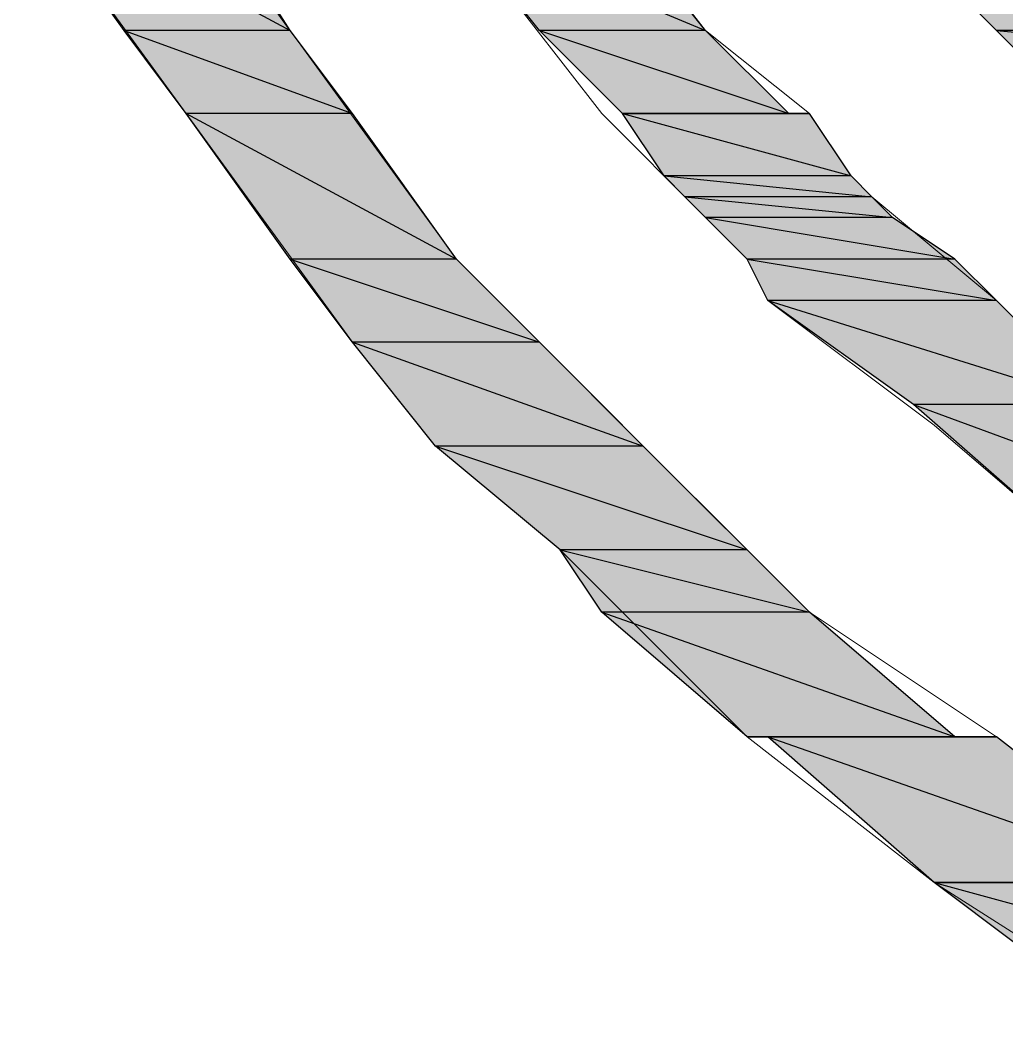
# Model space of a CAD drawing. Header units: millimetres. Extents: x -678 to 5260, y -935 to 3264.
# Drawn here: x 4756.63 to 4772.39, y -857.53 to -841.44 of the extents above; entities that cross this region are included whole.
import ezdxf

# ---------------------------------------------------------------- set-up
doc = ezdxf.new("R2010")
doc.units = ezdxf.units.MM
doc.header["$MEASUREMENT"] = 0
doc.layers.get('0').update_dxf_attribs({"linetype": 'CONTINUOUS'})

msp = doc.modelspace()

# ---------------------------------------------------------------- hatches: boundary and pattern name
at = {"true_color": 0x000007}
h = msp.add_hatch(color=7, dxfattribs=at)
h.paths.add_polyline_path([(4759.28275, -839.27769), (4756.62715, -839.27769), (4760.9425, -841.60135)])
h.paths.add_polyline_path([(4756.62715, -839.27769), (4760.9425, -841.60135), (4758.2869, -841.60135)])
h = msp.add_hatch(color=7, dxfattribs=at)
h.paths.add_polyline_path([(4766.25371, -839.9416), (4763.59811, -839.9416), (4767.58151, -841.60135)])
h.paths.add_polyline_path([(4763.59811, -839.9416), (4767.58151, -841.60135), (4764.92591, -841.60135)])
h = msp.add_hatch(color=7, dxfattribs=at)
h.paths.add_polyline_path([(4774.55246, -840.93745), (4771.56491, -840.93745), (4775.21636, -841.60135)])
h.paths.add_polyline_path([(4771.56491, -840.93745), (4775.21636, -841.60135), (4772.22881, -841.60135)])
h = msp.add_hatch(color=7, dxfattribs=at)
h.paths.add_polyline_path([(4760.9425, -841.60135), (4758.2869, -841.60135), (4761.93835, -842.92915)])
h.paths.add_polyline_path([(4758.2869, -841.60135), (4761.93835, -842.92915), (4759.28275, -842.92915)])
h = msp.add_hatch(color=7, dxfattribs=at)
h.paths.add_polyline_path([(4767.58151, -841.60135), (4764.92591, -841.60135), (4768.90931, -842.92915)])
h.paths.add_polyline_path([(4764.92591, -841.60135), (4768.90931, -842.92915), (4766.25371, -842.92915)])
h = msp.add_hatch(color=7, dxfattribs=at)
h.paths.add_polyline_path([(4775.21636, -841.60135), (4772.22881, -841.60135), (4775.88026, -841.9333)])
h.paths.add_polyline_path([(4772.22881, -841.60135), (4775.88026, -841.9333), (4772.56076, -841.9333)])
h = msp.add_hatch(color=7, dxfattribs=at)
h.paths.add_polyline_path([(4761.93835, -842.92915), (4759.28275, -842.92915), (4763.59811, -845.2528)])
h.paths.add_polyline_path([(4759.28275, -842.92915), (4763.59811, -845.2528), (4760.9425, -845.2528)])
h = msp.add_hatch(color=7, dxfattribs=at)
h.paths.add_polyline_path([(4769.24126, -842.92915), (4766.25371, -842.92915)])
h.paths.add_polyline_path([(4769.24126, -842.92915), (4766.25371, -842.92915), (4768.90931, -842.92915)])
h = msp.add_hatch(color=7, dxfattribs=at)
h.paths.add_polyline_path([(4769.24126, -842.92915), (4766.25371, -842.92915), (4769.90516, -843.925)])
h.paths.add_polyline_path([(4766.25371, -842.92915), (4769.90516, -843.925), (4766.91761, -843.925)])
h = msp.add_hatch(color=7, dxfattribs=at)
h.paths.add_polyline_path([(4769.90516, -843.925), (4766.91761, -843.925), (4770.23711, -844.25695)])
h.paths.add_polyline_path([(4766.91761, -843.925), (4770.23711, -844.25695), (4767.24956, -844.25695)])
h = msp.add_hatch(color=7, dxfattribs=at)
h.paths.add_polyline_path([(4770.23711, -844.25695), (4767.24956, -844.25695), (4770.56906, -844.5889)])
h.paths.add_polyline_path([(4767.24956, -844.25695), (4770.56906, -844.5889), (4767.58151, -844.5889)])
h = msp.add_hatch(color=7, dxfattribs=at)
h.paths.add_polyline_path([(4770.56906, -844.5889), (4767.58151, -844.5889), (4771.56491, -845.2528)])
h.paths.add_polyline_path([(4767.58151, -844.5889), (4771.56491, -845.2528), (4768.24541, -845.2528)])
h = msp.add_hatch(color=7, dxfattribs=at)
h.paths.add_polyline_path([(4763.59811, -845.2528), (4760.9425, -845.2528), (4764.92591, -846.5806)])
h.paths.add_polyline_path([(4760.9425, -845.2528), (4764.92591, -846.5806), (4761.93835, -846.5806)])
h = msp.add_hatch(color=7, dxfattribs=at)
h.paths.add_polyline_path([(4771.56491, -845.2528), (4768.24541, -845.2528), (4772.22881, -845.9167)])
h.paths.add_polyline_path([(4768.24541, -845.2528), (4772.22881, -845.9167), (4768.57736, -845.9167)])
h = msp.add_hatch(color=7, dxfattribs=at)
h.paths.add_polyline_path([(4772.22881, -845.9167), (4768.57736, -845.9167), (4773.88856, -847.57645)])
h.paths.add_polyline_path([(4768.57736, -845.9167), (4773.88856, -847.57645), (4770.90101, -847.57645)])
h = msp.add_hatch(color=7, dxfattribs=at)
h.paths.add_polyline_path([(4764.92591, -846.5806), (4761.93835, -846.5806), (4766.58566, -848.24035)])
h.paths.add_polyline_path([(4761.93835, -846.5806), (4766.58566, -848.24035), (4763.26615, -848.24035)])
h = msp.add_hatch(color=7, dxfattribs=at)
h.paths.add_polyline_path([(4773.88856, -847.57645), (4770.90101, -847.57645), (4777.20806, -849.9001)])
h.paths.add_polyline_path([(4770.90101, -847.57645), (4777.20806, -849.9001), (4773.55661, -849.9001)])
h = msp.add_hatch(color=7, dxfattribs=at)
h.paths.add_polyline_path([(4766.58566, -848.24035), (4763.26615, -848.24035), (4768.24541, -849.9001)])
h.paths.add_polyline_path([(4763.26615, -848.24035), (4768.24541, -849.9001), (4765.25786, -849.9001)])
h = msp.add_hatch(color=7, dxfattribs=at)
h.paths.add_polyline_path([(4768.24541, -849.9001), (4765.25786, -849.9001), (4769.24126, -850.89595)])
h.paths.add_polyline_path([(4765.25786, -849.9001), (4769.24126, -850.89595), (4765.92176, -850.89595)])
h = msp.add_hatch(color=7, dxfattribs=at)
h.paths.add_polyline_path([(4769.24126, -850.89595), (4765.92176, -850.89595), (4771.56491, -852.88765)])
h.paths.add_polyline_path([(4765.92176, -850.89595), (4771.56491, -852.88765), (4768.24541, -852.88765)])
h = msp.add_hatch(color=7, dxfattribs=at)
h.paths.add_polyline_path([(4771.56491, -852.88765), (4768.24541, -852.88765), (4772.22881, -852.88765)])
h.paths.add_polyline_path([(4768.24541, -852.88765), (4772.22881, -852.88765), (4768.57736, -852.88765)])
h = msp.add_hatch(color=7, dxfattribs=at)
h.paths.add_polyline_path([(4772.22881, -852.88765), (4768.57736, -852.88765), (4775.21636, -855.2113)])
h.paths.add_polyline_path([(4768.57736, -852.88765), (4775.21636, -855.2113), (4771.23296, -855.2113)])
h = msp.add_hatch(color=7, dxfattribs=at)
h.paths.add_polyline_path([(4775.21636, -855.2113), (4771.23296, -855.2113), (4778.53586, -857.20301)])
h.paths.add_polyline_path([(4771.23296, -855.2113), (4778.53586, -857.20301), (4773.88856, -857.20301)])

# ---------------------------------------------------------------- linework, layer by layer
at = {"color": 7, "linetype": 'Continuous', "lineweight": 9, "true_color": 0x000007}
for points in [[(4758.61885, -837.94989), (4760.9425, -841.60135), (4763.59811, -845.2528), (4765.25786, -846.91255), (4765.92176, -847.57645), (4766.58566, -848.24035), (4769.24126, -850.89595), (4772.22881, -852.88765), (4775.21636, -855.2113)], [(4765.25786, -838.61379), (4767.58151, -841.60135), (4769.24126, -842.92915), (4769.90516, -843.925), (4769.90516, -843.925), (4770.23711, -844.25695), (4772.22881, -845.9167), (4773.88856, -847.57645)], [(4774.88441, -857.53496), (4771.23296, -855.2113), (4768.24541, -852.88765), (4765.25786, -849.9001), (4763.26615, -848.24035), (4761.93835, -846.5806), (4759.28275, -842.92915), (4756.62715, -839.27769)], [(4773.55661, -849.9001), (4771.23296, -847.9084), (4768.57736, -845.9167), (4768.57736, -845.9167), (4768.24541, -845.2528), (4767.58151, -844.5889), (4765.92176, -842.92915), (4763.59811, -839.9416)], [(4785.50682, -840.93745), (4785.50682, -842.5972), (4785.50682, -844.25695), (4785.50682, -845.58475), (4785.50682, -846.5806), (4785.50682, -847.57645), (4785.50682, -847.9084), (4785.50682, -848.24035), (4785.50682, -848.24035), (4785.50682, -848.5723), (4785.50682, -849.2362), (4785.50682, -849.2362), (4785.50682, -849.56815), (4785.50682, -850.564), (4785.17487, -850.564), (4785.17487, -850.564), (4784.51097, -850.23205), (4781.52342, -848.5723), (4778.20391, -846.5806), (4775.21636, -844.5889), (4772.56076, -841.9333), (4772.22881, -841.60135), (4772.22881, -841.60135), (4771.56491, -840.93745)]]:
    msp.add_lwpolyline(points, dxfattribs=at)
at = {"color": 7, "linetype": 'Continuous', "lineweight": -2, "true_color": 0x000007}
for points in [[(4759.28275, -839.27769), (4756.62715, -839.27769), (4760.9425, -841.60135)], [(4756.62715, -839.27769), (4760.9425, -841.60135), (4758.2869, -841.60135)], [(4766.25371, -839.9416), (4763.59811, -839.9416), (4767.58151, -841.60135)], [(4763.59811, -839.9416), (4767.58151, -841.60135), (4764.92591, -841.60135)], [(4771.56491, -840.93745), (4775.21636, -841.60135), (4772.22881, -841.60135)], [(4760.9425, -841.60135), (4758.2869, -841.60135), (4761.93835, -842.92915)], [(4758.2869, -841.60135), (4761.93835, -842.92915), (4759.28275, -842.92915)], [(4767.58151, -841.60135), (4764.92591, -841.60135), (4768.90931, -842.92915)], [(4764.92591, -841.60135), (4768.90931, -842.92915), (4766.25371, -842.92915)], [(4775.21636, -841.60135), (4772.22881, -841.60135), (4775.88026, -841.9333)], [(4772.22881, -841.60135), (4775.88026, -841.9333), (4772.56076, -841.9333)], [(4761.93835, -842.92915), (4759.28275, -842.92915), (4763.59811, -845.2528)], [(4759.28275, -842.92915), (4763.59811, -845.2528), (4760.9425, -845.2528)], [(4769.24126, -842.92915), (4769.24126, -842.92915), (4766.25371, -842.92915)], [(4769.24126, -842.92915), (4766.25371, -842.92915), (4768.90931, -842.92915)], [(4769.24126, -842.92915), (4766.25371, -842.92915), (4769.90516, -843.925)], [(4766.25371, -842.92915), (4769.90516, -843.925), (4766.91761, -843.925)], [(4769.90516, -843.925), (4766.91761, -843.925), (4770.23711, -844.25695)], [(4766.91761, -843.925), (4770.23711, -844.25695), (4767.24956, -844.25695)], [(4770.23711, -844.25695), (4767.24956, -844.25695), (4770.56906, -844.5889)], [(4767.24956, -844.25695), (4770.56906, -844.5889), (4767.58151, -844.5889)], [(4770.56906, -844.5889), (4767.58151, -844.5889), (4771.56491, -845.2528)], [(4767.58151, -844.5889), (4771.56491, -845.2528), (4768.24541, -845.2528)], [(4763.59811, -845.2528), (4760.9425, -845.2528), (4764.92591, -846.5806)], [(4760.9425, -845.2528), (4764.92591, -846.5806), (4761.93835, -846.5806)], [(4771.56491, -845.2528), (4768.24541, -845.2528), (4772.22881, -845.9167)], [(4768.24541, -845.2528), (4772.22881, -845.9167), (4768.57736, -845.9167)], [(4772.22881, -845.9167), (4768.57736, -845.9167), (4773.88856, -847.57645)], [(4768.57736, -845.9167), (4773.88856, -847.57645), (4770.90101, -847.57645)], [(4764.92591, -846.5806), (4761.93835, -846.5806), (4766.58566, -848.24035)], [(4761.93835, -846.5806), (4766.58566, -848.24035), (4763.26615, -848.24035)], [(4773.88856, -847.57645), (4770.90101, -847.57645), (4777.20806, -849.9001)], [(4770.90101, -847.57645), (4777.20806, -849.9001), (4773.55661, -849.9001)], [(4766.58566, -848.24035), (4763.26615, -848.24035), (4768.24541, -849.9001)], [(4763.26615, -848.24035), (4768.24541, -849.9001), (4765.25786, -849.9001)], [(4768.24541, -849.9001), (4765.25786, -849.9001), (4769.24126, -850.89595)], [(4765.25786, -849.9001), (4769.24126, -850.89595), (4765.92176, -850.89595)], [(4769.24126, -850.89595), (4765.92176, -850.89595), (4771.56491, -852.88765)], [(4765.92176, -850.89595), (4771.56491, -852.88765), (4768.24541, -852.88765)], [(4771.56491, -852.88765), (4768.24541, -852.88765), (4772.22881, -852.88765)], [(4768.24541, -852.88765), (4772.22881, -852.88765), (4768.57736, -852.88765)], [(4772.22881, -852.88765), (4768.57736, -852.88765), (4775.21636, -855.2113)], [(4768.57736, -852.88765), (4775.21636, -855.2113), (4771.23296, -855.2113)], [(4775.21636, -855.2113), (4775.21636, -855.2113), (4771.23296, -855.2113)], [(4775.21636, -855.2113), (4771.23296, -855.2113)], [(4775.21636, -855.2113), (4771.23296, -855.2113), (4778.53586, -857.20301)], [(4771.23296, -855.2113), (4778.53586, -857.20301), (4773.88856, -857.20301)]]:
    msp.add_lwpolyline(points, close=True, dxfattribs=at)

doc.saveas('drawing.dxf')
